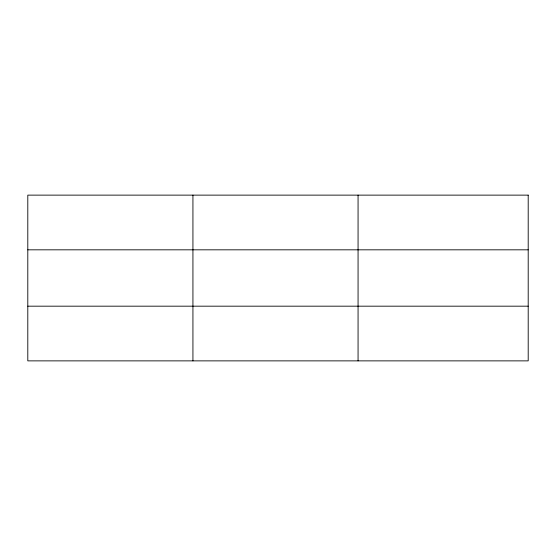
<?xml version="1.0" encoding="UTF-8"?>
<svg xmlns="http://www.w3.org/2000/svg" width="556" height="556" viewBox="0 0 556 556"><rect width="100%" height="100%" fill="white"/><g stroke="black" fill="none" stroke-linecap="round" stroke-linejoin="round"><path stroke-width="0.83" d="M192.932 195.128L192.932 360.872M358.064 195.128L358.064 360.872M27.8 249.825L528.2 249.825M27.8 306.175L528.2 306.175M528.2 195.128L528.2 360.872L27.8 360.872L27.8 195.128L528.2 195.128"/></g></svg>
